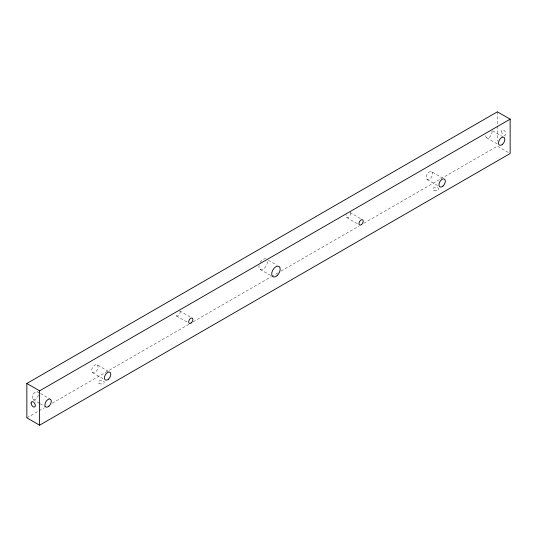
<?xml version="1.0" encoding="UTF-8"?>
<svg xmlns="http://www.w3.org/2000/svg" width="537" height="537" viewBox="0 0 537 537"><rect width="100%" height="100%" fill="white"/><g stroke="black" fill="none" stroke-linecap="round" stroke-linejoin="round"><path stroke-width="0.4" stroke-dasharray="2.69 2.01" d="M26.85 417.833L44.276 407.771M52.264 403.159L188.782 324.341M193.139 321.824L270.836 276.964M271.561 276.548L278.099 272.776M281.005 271.098L358.703 226.238M363.784 223.305L440.031 179.284M440.756 178.861L497.396 146.165L509.438 153.119M492.57 130.806L503.196 136.942M486.643 137.794L497.269 143.929M431.641 171.706A4.511 2.604 -60 0 1 430.211 178.693A4.511 2.604 -60 0 1 426.311 176.438A4.511 2.604 -60 0 1 431.641 171.706L442.266 177.841M427.13 179.519L439.179 186.473M349.909 212.477L361.247 219.022M346.774 217.606L358.112 224.144M268.319 260.223L276.823 265.13M260.183 269.413L270.809 275.548M179.667 310.856L190.293 316.991M176.398 315.884L187.735 322.428M97.116 364.845A4.511 2.604 -60 0 1 95.687 371.832A4.511 2.604 -60 0 1 91.78 369.577A4.511 2.604 -60 0 1 97.116 364.845L109.87 372.208M92.606 372.651L104.648 379.605M37.603 391.842L39.731 393.071M40.436 393.473L49.652 398.796M33.099 399.649L39.476 403.327M40.181 403.737L45.142 406.603M497.396 111.803L497.396 125.215M497.396 126.054L497.396 141.137M267.439 261.747A6.014 3.47 -60 0 1 262.633 269.393A6.014 3.47 -60 0 1 259.082 265.305M260.183 262.472A6.014 3.47 -60 0 1 266.191 258.995M179.962 311.225A3.007 1.739 -60 0 1 178.116 315.769A3.007 1.739 -60 0 1 176.035 313.675M350.231 212.82A3.007 1.739 -60 0 1 348.251 217.545A3.007 1.739 -60 0 1 346.553 214.753M38.429 394.917A4.511 2.604 -60 0 1 33.757 399.85A4.511 2.604 -60 0 1 33.099 394.447A4.511 2.604 -60 0 1 38.114 392.312M491.979 131.162A4.511 2.604 -60 0 1 488.898 137.573A4.511 2.604 -60 0 1 485.817 134.72M434.258 190.615A3.007 1.739 0 0 0 438.769 189.111A3.007 1.739 0 0 0 434.258 187.608A3.007 1.739 0 0 0 434.258 190.615M99.11 383.472A3.007 1.739 0 0 0 104.138 382.7A3.007 1.739 0 0 0 100.459 380.572A3.007 1.739 0 0 0 99.11 383.472M501.652 131.437A3.007 1.739 60 0 0 504.834 135.405A3.007 1.739 60 0 0 504.834 131.156A3.007 1.739 60 0 0 501.652 131.437"/><path stroke-width="0.81" d="M26.85 383.472L497.396 111.803L510.15 119.167L510.15 153.528L39.604 425.197L26.85 417.833L26.85 383.472L39.604 390.835L510.15 119.167M39.604 390.835L39.604 425.197M277.038 275.676A6.014 3.47 -60 0 0 278.945 266.359A6.014 3.47 -60 0 0 271.836 272.668A6.014 3.47 -60 0 0 277.038 275.676M361.555 224.533A3.007 1.739 -60 0 0 362.663 219.841A3.007 1.739 -60 0 0 359.072 222.835A3.007 1.739 -60 0 0 361.555 224.533M191.145 322.938A3.007 1.739 -60 0 0 192.421 318.219A3.007 1.739 -60 0 0 188.789 321.039A3.007 1.739 -60 0 0 191.145 322.938M48.927 406.187A4.511 2.604 -60 0 0 50.357 399.206A4.511 2.604 -60 0 0 45.021 403.931A4.511 2.604 -60 0 0 48.927 406.187M502.471 144.332A4.511 2.604 -60 0 0 503.901 137.351A4.511 2.604 -60 0 0 498.571 142.083A4.511 2.604 -60 0 0 502.471 144.332M108.44 379.189A4.511 2.604 -60 0 0 109.87 372.208A4.511 2.604 -60 0 0 104.534 376.94A4.511 2.604 -60 0 0 108.44 379.189M442.965 186.057A4.511 2.604 -60 0 0 444.394 179.069A4.511 2.604 -60 0 0 439.058 183.802A4.511 2.604 -60 0 0 442.965 186.057M31.099 403.106A3.007 1.739 60 0 0 34.287 407.073A3.007 1.739 60 0 0 34.287 402.824A3.007 1.739 60 0 0 31.099 403.106"/></g></svg>
